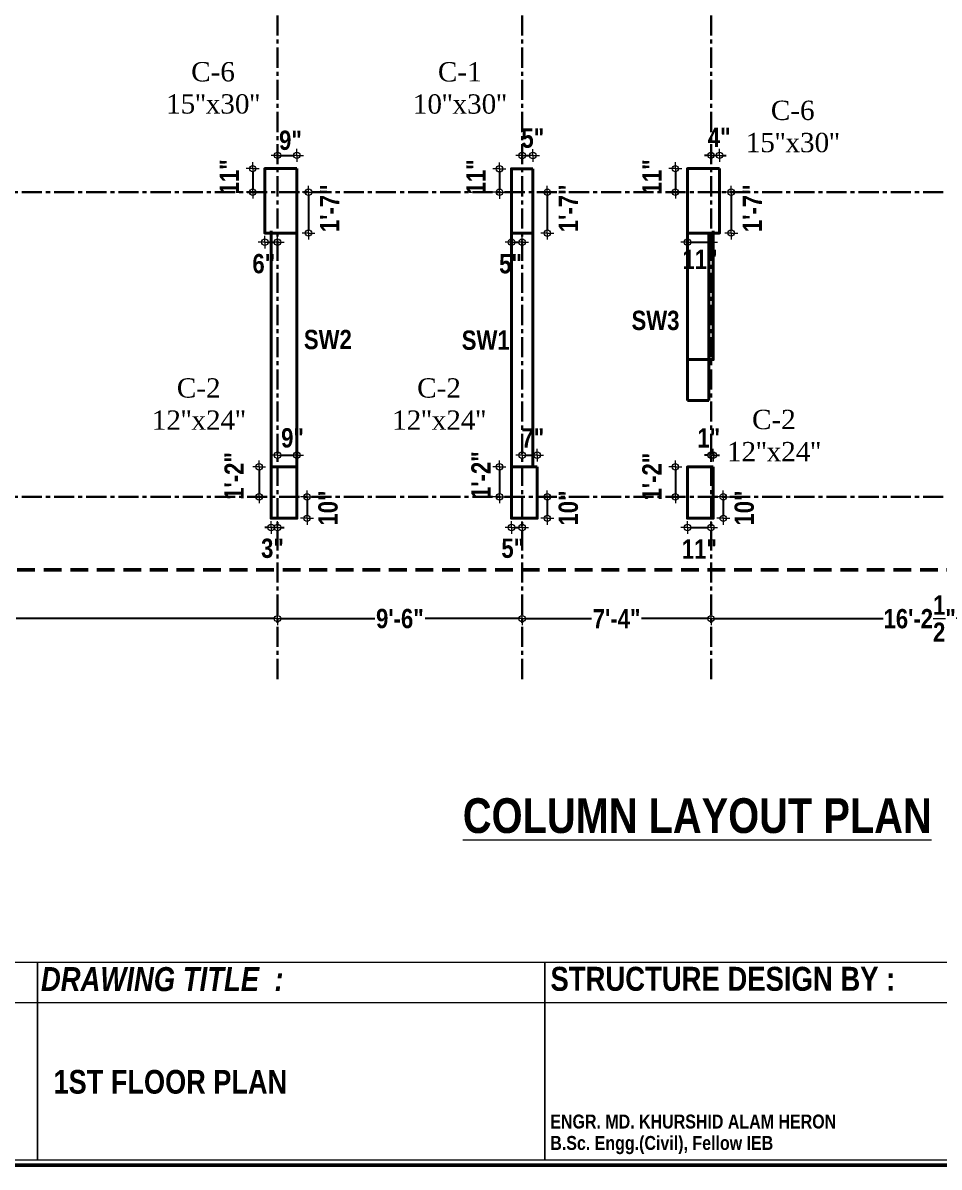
# Model space of a CAD drawing. Header units: inches. Extents: x 64086 to 138972, y -13497 to 16809.
# Drawn here: x 101107 to 101534, y -13481 to -12948 of the extents above; entities that cross this region are included whole.
import ezdxf
from ezdxf.enums import TextEntityAlignment as Align

# ---------------------------------------------------------------- set-up
doc = ezdxf.new("R2010")
doc.units = ezdxf.units.IN
doc.header["$LTSCALE"] = 0.5
doc.header["$MEASUREMENT"] = 0
doc.header["$PDMODE"] = 2
doc.linetypes.add('CENTER', pattern=[2, 1.25, -0.25, 0.25, -0.25])
doc.linetypes.add('DASHED', pattern=[0.75, 0.5, -0.25])
for name, color, linetype, lineweight in [('Boundary', 6, 'DASHED', 50), ('BOX', 253, 'Continuous', 15), ('C.L.', 17, 'CENTER', 13), ('Colm txt', 3, 'Continuous', 9), ('Column', 1, 'Continuous', 40), ('DIM', 5, 'Continuous', 13), ('LOGO', 7, 'Continuous', 9), ('TEXT-IN', 7, 'Continuous', 15), ('TITLE', 7, 'Continuous', 9), ('TXT', 7, 'Continuous', 0)]:
    doc.layers.add(name, color=color, linetype=linetype, lineweight=lineweight)
doc.styles.add('SIMPLEX', font='ARIALNB.TTF')
doc.styles.get("Standard").update_dxf_attribs({"font": 'ARIALNB.TTF'})
doc.styles.add('WMF-Times New Roman1', font='times.ttf')
doc.dimstyles.new('Column Dim', dxfattribs={"dimtxt": 9, "dimasz": 1.5, "dimexe": 13.25, "dimexo": 11, "dimgap": 1, "dimtad": 0, "dimdec": 1, "dimzin": 0, "dimdsep": 46, "dimlunit": 4, "dimtxsty": 'Standard', "dimblk": 'DIM', "dimcen": 0, "dimse1": 1, "dimse2": 1, "dimclrd": 5, "dimclre": 5, "dimclrt": 7, "dimadec": 0, "dimazin": 0, "dimtfac": 1, "dimtdec": 1, "dimtofl": 0, "dimtmove": 2, "dimatfit": 3, "dimldrblk": 'DIM', "dimfxl": 1, "dimtolj": 1, "dimtzin": 0, "dimarcsym": 0})

# ---------------------------------------------------------------- blocks, each defined once
blk = doc.blocks.new('DIM')
at = {"layer": 'DIM'}
for q in [(-2, 0), (0, 2), (0, -2), (2, 0)]:
    blk.add_line((0, 0), q, dxfattribs=at)
blk.add_circle((0, 0), 1, dxfattribs=at)
blk = doc.blocks.new('*D183')
at = {"layer": 'Defpoints', "color": 0, "ltscale": 15, "transparency": 16777216}
for p in [(100952.55, -13225.54), (101225.54, -13225.54), (101225.54, -13225.54)]:
    blk.add_point(p, dxfattribs=at)
at = {"layer": 'DIM', "color": 5, "lineweight": -2, "ltscale": 15, "transparency": 16777216}
for p, q in [((100954.05, -13225.54), (101074.44, -13225.54)), ((101224.04, -13225.54), (101103.64, -13225.54))]:
    blk.add_line(p, q, dxfattribs=at)
at = {"layer": 'DIM', "color": 5, "lineweight": -2, "ltscale": 15, "transparency": 16777216, "xscale": 1.5, "yscale": 1.5, "zscale": 1.5, "rotation": 180}
blk.add_blockref('DIM', (100952.55, -13225.54), dxfattribs=at)
at = {"layer": 'DIM', "color": 5, "lineweight": -2, "ltscale": 15, "transparency": 16777216, "xscale": 1.5, "yscale": 1.5, "zscale": 1.5}
blk.add_blockref('DIM', (101225.54, -13225.54), dxfattribs=at)
at = {"layer": 'DIM', "color": 7, "ltscale": 15, "transparency": 16777216, "insert": (101089.04, -13225.54), "char_height": 9, "attachment_point": 5}
blk.add_mtext('\\A1;22\'-9"', dxfattribs=at)
blk = doc.blocks.new('*D184')
at = {"layer": 'Defpoints', "color": 0, "ltscale": 15, "transparency": 16777216}
for p in [(101225.54, -13225.54), (101339.54, -13225.54), (101339.54, -13225.54)]:
    blk.add_point(p, dxfattribs=at)
at = {"layer": 'DIM', "color": 5, "lineweight": -2, "ltscale": 15, "transparency": 16777216}
for p, q in [((101227.04, -13225.54), (101270.84, -13225.54)), ((101338.04, -13225.54), (101294.24, -13225.54))]:
    blk.add_line(p, q, dxfattribs=at)
at = {"layer": 'DIM', "color": 5, "lineweight": -2, "ltscale": 15, "transparency": 16777216, "xscale": 1.5, "yscale": 1.5, "zscale": 1.5, "rotation": 180}
blk.add_blockref('DIM', (101225.54, -13225.54), dxfattribs=at)
at = {"layer": 'DIM', "color": 5, "lineweight": -2, "ltscale": 15, "transparency": 16777216, "xscale": 1.5, "yscale": 1.5, "zscale": 1.5}
blk.add_blockref('DIM', (101339.54, -13225.54), dxfattribs=at)
at = {"layer": 'DIM', "color": 7, "ltscale": 15, "transparency": 16777216, "insert": (101282.54, -13225.54), "char_height": 9, "attachment_point": 5}
blk.add_mtext('\\A1;9\'-6"', dxfattribs=at)
blk = doc.blocks.new('*D185')
at = {"layer": 'Defpoints', "color": 0, "ltscale": 15, "transparency": 16777216}
for p in [(101339.54, -13225.54), (101427.54, -13225.54), (101427.54, -13225.54)]:
    blk.add_point(p, dxfattribs=at)
at = {"layer": 'DIM', "color": 5, "lineweight": -2, "ltscale": 15, "transparency": 16777216}
for p, q in [((101341.04, -13225.54), (101371.89, -13225.54)), ((101426.04, -13225.54), (101395.18, -13225.54))]:
    blk.add_line(p, q, dxfattribs=at)
at = {"layer": 'DIM', "color": 5, "lineweight": -2, "ltscale": 15, "transparency": 16777216, "xscale": 1.5, "yscale": 1.5, "zscale": 1.5, "rotation": 180}
blk.add_blockref('DIM', (101339.54, -13225.54), dxfattribs=at)
at = {"layer": 'DIM', "color": 5, "lineweight": -2, "ltscale": 15, "transparency": 16777216, "xscale": 1.5, "yscale": 1.5, "zscale": 1.5}
blk.add_blockref('DIM', (101427.54, -13225.54), dxfattribs=at)
at = {"layer": 'DIM', "color": 7, "ltscale": 15, "transparency": 16777216, "insert": (101383.54, -13225.54), "char_height": 9, "attachment_point": 5}
blk.add_mtext('\\A1;7\'-4"', dxfattribs=at)
blk = doc.blocks.new('*D186')
at = {"layer": 'Defpoints', "color": 0, "ltscale": 15, "transparency": 16777216}
for p in [(101427.54, -13225.54), (101622.02, -13225.54), (101622.02, -13225.54)]:
    blk.add_point(p, dxfattribs=at)
at = {"layer": 'DIM', "color": 5, "lineweight": -2, "ltscale": 15, "transparency": 16777216}
for p, q in [((101429.04, -13225.54), (101507.73, -13225.54)), ((101620.52, -13225.54), (101541.83, -13225.54))]:
    blk.add_line(p, q, dxfattribs=at)
at = {"layer": 'DIM', "color": 5, "lineweight": -2, "ltscale": 15, "transparency": 16777216, "xscale": 1.5, "yscale": 1.5, "zscale": 1.5, "rotation": 180}
blk.add_blockref('DIM', (101427.54, -13225.54), dxfattribs=at)
at = {"layer": 'DIM', "color": 5, "lineweight": -2, "ltscale": 15, "transparency": 16777216, "xscale": 1.5, "yscale": 1.5, "zscale": 1.5}
blk.add_blockref('DIM', (101622.02, -13225.54), dxfattribs=at)
at = {"layer": 'DIM', "color": 7, "ltscale": 15, "transparency": 16777216, "insert": (101524.78, -13225.54), "char_height": 9, "attachment_point": 5}
blk.add_mtext('\\A1;16\'-2{\\H1.000000x;\\S1/2;}"', dxfattribs=at)
blk = doc.blocks.new('*D281')
at = {"layer": 'Defpoints', "color": 0, "ltscale": 15, "transparency": 16777216}
for p in [(101234.54, -13149.31), (101225.54, -13154.77), (101234.54, -13154.77)]:
    blk.add_point(p, dxfattribs=at)
at = {"layer": 'TEXT-IN', "color": 5, "lineweight": -2, "ltscale": 15, "transparency": 16777216}
blk.add_line((101227.04, -13149.31), (101233.04, -13149.31), dxfattribs=at)
at = {"layer": 'TEXT-IN', "color": 5, "lineweight": -2, "ltscale": 15, "transparency": 16777216, "xscale": 1.5, "yscale": 1.5, "zscale": 1.5, "rotation": 180}
blk.add_blockref('DIM', (101225.54, -13149.31), dxfattribs=at)
at = {"layer": 'TEXT-IN', "color": 5, "lineweight": -2, "ltscale": 15, "transparency": 16777216, "xscale": 1.5, "yscale": 1.5, "zscale": 1.5}
blk.add_blockref('DIM', (101234.54, -13149.31), dxfattribs=at)
at = {"layer": 'TEXT-IN', "color": 7, "ltscale": 15, "transparency": 16777216, "insert": (101232.48, -13141.31), "char_height": 9, "attachment_point": 5}
blk.add_mtext('\\A1;9"', dxfattribs=at)
blk = doc.blocks.new('*D282')
at = {"layer": 'Defpoints', "color": 0, "ltscale": 15, "transparency": 16777216}
for p in [(101222.54, -13178.77), (101225.54, -13178.77), (101225.54, -13183.05)]:
    blk.add_point(p, dxfattribs=at)
at = {"layer": 'TEXT-IN', "color": 5, "lineweight": -2, "ltscale": 15, "transparency": 16777216}
for p, q in [((101221.04, -13183.05), (101219.54, -13183.05)), ((101227.04, -13183.05), (101228.54, -13183.05))]:
    blk.add_line(p, q, dxfattribs=at)
at = {"layer": 'TEXT-IN', "color": 5, "lineweight": -2, "ltscale": 15, "transparency": 16777216, "xscale": 1.5, "yscale": 1.5, "zscale": 1.5}
blk.add_blockref('DIM', (101222.54, -13183.05), dxfattribs=at)
at = {"layer": 'TEXT-IN', "color": 5, "lineweight": -2, "ltscale": 15, "transparency": 16777216, "xscale": 1.5, "yscale": 1.5, "zscale": 1.5, "rotation": 180}
blk.add_blockref('DIM', (101225.54, -13183.05), dxfattribs=at)
at = {"layer": 'TEXT-IN', "color": 7, "ltscale": 15, "transparency": 16777216, "insert": (101223.15, -13192.78), "char_height": 9, "attachment_point": 5}
blk.add_mtext('\\A1;3"', dxfattribs=at)
blk = doc.blocks.new('*D283')
at = {"layer": 'Defpoints', "color": 0, "ltscale": 15, "transparency": 16777216}
for p in [(101234.54, -13168.77), (101234.54, -13178.77), (101239.25, -13178.77)]:
    blk.add_point(p, dxfattribs=at)
at = {"layer": 'TEXT-IN', "color": 5, "lineweight": -2, "ltscale": 15, "transparency": 16777216}
blk.add_line((101239.25, -13170.27), (101239.25, -13177.27), dxfattribs=at)
at = {"layer": 'TEXT-IN', "color": 5, "lineweight": -2, "ltscale": 15, "transparency": 16777216, "xscale": 1.5, "yscale": 1.5, "zscale": 1.5}
for p, rotation in [((101239.25, -13168.77), 90), ((101239.25, -13178.77), 270)]:
    blk.add_blockref('DIM', p, dxfattribs=dict(at, rotation=rotation))
at = {"layer": 'TEXT-IN', "color": 7, "ltscale": 15, "transparency": 16777216, "insert": (101249.07, -13173.96), "char_height": 9, "attachment_point": 5, "rotation": 90}
blk.add_mtext('\\A1;10"', dxfattribs=at)
blk = doc.blocks.new('*D284')
at = {"layer": 'Defpoints', "color": 0, "ltscale": 15, "transparency": 16777216}
for p in [(101222.54, -13154.77), (101216.92, -13168.77), (101222.54, -13168.77)]:
    blk.add_point(p, dxfattribs=at)
at = {"layer": 'TEXT-IN', "color": 5, "lineweight": -2, "ltscale": 15, "transparency": 16777216}
blk.add_line((101216.92, -13156.27), (101216.92, -13167.27), dxfattribs=at)
at = {"layer": 'TEXT-IN', "color": 5, "lineweight": -2, "ltscale": 15, "transparency": 16777216, "xscale": 1.5, "yscale": 1.5, "zscale": 1.5}
for p, rotation in [((101216.92, -13154.77), 90), ((101216.92, -13168.77), 270)]:
    blk.add_blockref('DIM', p, dxfattribs=dict(at, rotation=rotation))
at = {"layer": 'TEXT-IN', "color": 7, "ltscale": 15, "transparency": 16777216, "insert": (101205.27, -13159.03), "char_height": 9, "attachment_point": 5, "rotation": 90}
blk.add_mtext('\\A1;1\'-2"', dxfattribs=at)
blk = doc.blocks.new('*D285')
at = {"layer": 'Defpoints', "color": 0, "ltscale": 15, "transparency": 16777216}
for p in [(101346.54, -13149.31), (101339.54, -13154.77), (101346.54, -13154.77)]:
    blk.add_point(p, dxfattribs=at)
at = {"layer": 'TEXT-IN', "color": 5, "lineweight": -2, "ltscale": 15, "transparency": 16777216}
blk.add_line((101341.04, -13149.31), (101345.04, -13149.31), dxfattribs=at)
at = {"layer": 'TEXT-IN', "color": 5, "lineweight": -2, "ltscale": 15, "transparency": 16777216, "xscale": 1.5, "yscale": 1.5, "zscale": 1.5, "rotation": 180}
blk.add_blockref('DIM', (101339.54, -13149.31), dxfattribs=at)
at = {"layer": 'TEXT-IN', "color": 5, "lineweight": -2, "ltscale": 15, "transparency": 16777216, "xscale": 1.5, "yscale": 1.5, "zscale": 1.5}
blk.add_blockref('DIM', (101346.54, -13149.31), dxfattribs=at)
at = {"layer": 'TEXT-IN', "color": 7, "ltscale": 15, "transparency": 16777216, "insert": (101344.48, -13141.31), "char_height": 9, "attachment_point": 5}
blk.add_mtext('\\A1;7"', dxfattribs=at)
blk = doc.blocks.new('*D286')
at = {"layer": 'Defpoints', "color": 0, "ltscale": 15, "transparency": 16777216}
for p in [(101334.54, -13178.77), (101339.54, -13178.77), (101339.54, -13183.05)]:
    blk.add_point(p, dxfattribs=at)
at = {"layer": 'TEXT-IN', "color": 5, "lineweight": -2, "ltscale": 15, "transparency": 16777216}
blk.add_line((101336.04, -13183.05), (101338.04, -13183.05), dxfattribs=at)
at = {"layer": 'TEXT-IN', "color": 5, "lineweight": -2, "ltscale": 15, "transparency": 16777216, "xscale": 1.5, "yscale": 1.5, "zscale": 1.5, "rotation": 180}
blk.add_blockref('DIM', (101334.54, -13183.05), dxfattribs=at)
at = {"layer": 'TEXT-IN', "color": 5, "lineweight": -2, "ltscale": 15, "transparency": 16777216, "xscale": 1.5, "yscale": 1.5, "zscale": 1.5}
blk.add_blockref('DIM', (101339.54, -13183.05), dxfattribs=at)
at = {"layer": 'TEXT-IN', "color": 7, "ltscale": 15, "transparency": 16777216, "insert": (101335.15, -13192.78), "char_height": 9, "attachment_point": 5}
blk.add_mtext('\\A1;5"', dxfattribs=at)
blk = doc.blocks.new('*D287')
at = {"layer": 'Defpoints', "color": 0, "ltscale": 15, "transparency": 16777216}
for p in [(101346.54, -13168.77), (101346.54, -13178.77), (101351.25, -13178.77)]:
    blk.add_point(p, dxfattribs=at)
at = {"layer": 'TEXT-IN', "color": 5, "lineweight": -2, "ltscale": 15, "transparency": 16777216}
blk.add_line((101351.25, -13170.27), (101351.25, -13177.27), dxfattribs=at)
at = {"layer": 'TEXT-IN', "color": 5, "lineweight": -2, "ltscale": 15, "transparency": 16777216, "xscale": 1.5, "yscale": 1.5, "zscale": 1.5}
for p, rotation in [((101351.25, -13168.77), 90), ((101351.25, -13178.77), 270)]:
    blk.add_blockref('DIM', p, dxfattribs=dict(at, rotation=rotation))
at = {"layer": 'TEXT-IN', "color": 7, "ltscale": 15, "transparency": 16777216, "insert": (101361.07, -13173.96), "char_height": 9, "attachment_point": 5, "rotation": 90}
blk.add_mtext('\\A1;10"', dxfattribs=at)
blk = doc.blocks.new('*D288')
at = {"layer": 'Defpoints', "color": 0, "ltscale": 15, "transparency": 16777216}
for p in [(101334.54, -13154.77), (101328.92, -13168.77), (101334.54, -13168.77)]:
    blk.add_point(p, dxfattribs=at)
at = {"layer": 'TEXT-IN', "color": 5, "lineweight": -2, "ltscale": 15, "transparency": 16777216}
blk.add_line((101328.92, -13156.27), (101328.92, -13167.27), dxfattribs=at)
at = {"layer": 'TEXT-IN', "color": 5, "lineweight": -2, "ltscale": 15, "transparency": 16777216, "xscale": 1.5, "yscale": 1.5, "zscale": 1.5}
for p, rotation in [((101328.92, -13154.77), 90), ((101328.92, -13168.77), 270)]:
    blk.add_blockref('DIM', p, dxfattribs=dict(at, rotation=rotation))
at = {"layer": 'TEXT-IN', "color": 7, "ltscale": 15, "transparency": 16777216, "insert": (101320.32, -13158.63), "char_height": 9, "attachment_point": 5, "rotation": 90}
blk.add_mtext('\\A1;1\'-2"', dxfattribs=at)
blk = doc.blocks.new('*D289')
at = {"layer": 'Defpoints', "color": 0, "ltscale": 15, "transparency": 16777216}
for p in [(101428.54, -13149.31), (101427.54, -13154.77), (101428.54, -13154.77)]:
    blk.add_point(p, dxfattribs=at)
at = {"layer": 'TEXT-IN', "color": 5, "lineweight": -2, "ltscale": 15, "transparency": 16777216}
for p, q in [((101426.04, -13149.31), (101424.54, -13149.31)), ((101430.04, -13149.31), (101431.54, -13149.31))]:
    blk.add_line(p, q, dxfattribs=at)
at = {"layer": 'TEXT-IN', "color": 5, "lineweight": -2, "ltscale": 15, "transparency": 16777216, "xscale": 1.5, "yscale": 1.5, "zscale": 1.5}
blk.add_blockref('DIM', (101427.54, -13149.31), dxfattribs=at)
at = {"layer": 'TEXT-IN', "color": 5, "lineweight": -2, "ltscale": 15, "transparency": 16777216, "xscale": 1.5, "yscale": 1.5, "zscale": 1.5, "rotation": 180}
blk.add_blockref('DIM', (101428.54, -13149.31), dxfattribs=at)
at = {"layer": 'TEXT-IN', "color": 7, "ltscale": 15, "transparency": 16777216, "insert": (101426.48, -13141.31), "char_height": 9, "attachment_point": 5}
blk.add_mtext('\\A1;1"', dxfattribs=at)
blk = doc.blocks.new('*D290')
at = {"layer": 'Defpoints', "color": 0, "ltscale": 15, "transparency": 16777216}
for p in [(101416.54, -13178.77), (101427.54, -13178.77), (101427.54, -13183.05)]:
    blk.add_point(p, dxfattribs=at)
at = {"layer": 'TEXT-IN', "color": 5, "lineweight": -2, "ltscale": 15, "transparency": 16777216}
blk.add_line((101418.04, -13183.05), (101426.04, -13183.05), dxfattribs=at)
at = {"layer": 'TEXT-IN', "color": 5, "lineweight": -2, "ltscale": 15, "transparency": 16777216, "xscale": 1.5, "yscale": 1.5, "zscale": 1.5, "rotation": 180}
blk.add_blockref('DIM', (101416.54, -13183.05), dxfattribs=at)
at = {"layer": 'TEXT-IN', "color": 5, "lineweight": -2, "ltscale": 15, "transparency": 16777216, "xscale": 1.5, "yscale": 1.5, "zscale": 1.5}
blk.add_blockref('DIM', (101427.54, -13183.05), dxfattribs=at)
at = {"layer": 'TEXT-IN', "color": 7, "ltscale": 15, "transparency": 16777216, "insert": (101422.1, -13193.1), "char_height": 9, "attachment_point": 5}
blk.add_mtext('\\A1;11"', dxfattribs=at)
blk = doc.blocks.new('*D291')
at = {"layer": 'Defpoints', "color": 0, "ltscale": 15, "transparency": 16777216}
for p in [(101428.54, -13168.77), (101428.54, -13178.77), (101433.25, -13178.77)]:
    blk.add_point(p, dxfattribs=at)
at = {"layer": 'TEXT-IN', "color": 5, "lineweight": -2, "ltscale": 15, "transparency": 16777216}
blk.add_line((101433.25, -13170.27), (101433.25, -13177.27), dxfattribs=at)
at = {"layer": 'TEXT-IN', "color": 5, "lineweight": -2, "ltscale": 15, "transparency": 16777216, "xscale": 1.5, "yscale": 1.5, "zscale": 1.5}
for p, rotation in [((101433.25, -13168.77), 90), ((101433.25, -13178.77), 270)]:
    blk.add_blockref('DIM', p, dxfattribs=dict(at, rotation=rotation))
at = {"layer": 'TEXT-IN', "color": 7, "ltscale": 15, "transparency": 16777216, "insert": (101443.07, -13173.96), "char_height": 9, "attachment_point": 5, "rotation": 90}
blk.add_mtext('\\A1;10"', dxfattribs=at)
blk = doc.blocks.new('*D292')
at = {"layer": 'Defpoints', "color": 0, "ltscale": 15, "transparency": 16777216}
for p in [(101416.54, -13154.77), (101410.92, -13168.77), (101416.54, -13168.77)]:
    blk.add_point(p, dxfattribs=at)
at = {"layer": 'TEXT-IN', "color": 5, "lineweight": -2, "ltscale": 15, "transparency": 16777216}
blk.add_line((101410.92, -13156.27), (101410.92, -13167.27), dxfattribs=at)
at = {"layer": 'TEXT-IN', "color": 5, "lineweight": -2, "ltscale": 15, "transparency": 16777216, "xscale": 1.5, "yscale": 1.5, "zscale": 1.5}
for p, rotation in [((101410.92, -13154.77), 90), ((101410.92, -13168.77), 270)]:
    blk.add_blockref('DIM', p, dxfattribs=dict(at, rotation=rotation))
at = {"layer": 'TEXT-IN', "color": 7, "ltscale": 15, "transparency": 16777216, "insert": (101399.98, -13159.33), "char_height": 9, "attachment_point": 5, "rotation": 90}
blk.add_mtext('\\A1;1\'-2"', dxfattribs=at)
blk = doc.blocks.new('*D293')
at = {"layer": 'Defpoints', "color": 0, "ltscale": 15, "transparency": 16777216}
for p in [(101344.54, -13009.61), (101339.54, -13015.07), (101344.54, -13015.82)]:
    blk.add_point(p, dxfattribs=at)
at = {"layer": 'TEXT-IN', "color": 5, "lineweight": -2, "ltscale": 15, "transparency": 16777216}
blk.add_line((101341.04, -13009.61), (101343.04, -13009.61), dxfattribs=at)
at = {"layer": 'TEXT-IN', "color": 5, "lineweight": -2, "ltscale": 15, "transparency": 16777216, "xscale": 1.5, "yscale": 1.5, "zscale": 1.5, "rotation": 180}
blk.add_blockref('DIM', (101339.54, -13009.61), dxfattribs=at)
at = {"layer": 'TEXT-IN', "color": 5, "lineweight": -2, "ltscale": 15, "transparency": 16777216, "xscale": 1.5, "yscale": 1.5, "zscale": 1.5}
blk.add_blockref('DIM', (101344.54, -13009.61), dxfattribs=at)
at = {"layer": 'TEXT-IN', "color": 7, "ltscale": 15, "transparency": 16777216, "insert": (101344.48, -13001.6), "char_height": 9, "attachment_point": 5}
blk.add_mtext('\\A1;5"', dxfattribs=at)
blk = doc.blocks.new('*D294')
at = {"layer": 'Defpoints', "color": 0, "ltscale": 15, "transparency": 16777216}
for p in [(101334.54, -13045.82), (101339.54, -13045.82), (101339.54, -13050.09)]:
    blk.add_point(p, dxfattribs=at)
at = {"layer": 'TEXT-IN', "color": 5, "lineweight": -2, "ltscale": 15, "transparency": 16777216}
blk.add_line((101336.04, -13050.09), (101338.04, -13050.09), dxfattribs=at)
at = {"layer": 'TEXT-IN', "color": 5, "lineweight": -2, "ltscale": 15, "transparency": 16777216, "xscale": 1.5, "yscale": 1.5, "zscale": 1.5, "rotation": 180}
blk.add_blockref('DIM', (101334.54, -13050.09), dxfattribs=at)
at = {"layer": 'TEXT-IN', "color": 5, "lineweight": -2, "ltscale": 15, "transparency": 16777216, "xscale": 1.5, "yscale": 1.5, "zscale": 1.5}
blk.add_blockref('DIM', (101339.54, -13050.09), dxfattribs=at)
at = {"layer": 'TEXT-IN', "color": 7, "ltscale": 15, "transparency": 16777216, "insert": (101334.1, -13060.14), "char_height": 9, "attachment_point": 5}
blk.add_mtext('\\A1;5"', dxfattribs=at)
blk = doc.blocks.new('*D295')
at = {"layer": 'Defpoints', "color": 0, "ltscale": 15, "transparency": 16777216}
for p in [(101344.54, -13026.77), (101344.54, -13045.82), (101351.25, -13045.82)]:
    blk.add_point(p, dxfattribs=at)
at = {"layer": 'TEXT-IN', "color": 5, "lineweight": -2, "ltscale": 15, "transparency": 16777216}
blk.add_line((101351.25, -13028.27), (101351.25, -13044.32), dxfattribs=at)
at = {"layer": 'TEXT-IN', "color": 5, "lineweight": -2, "ltscale": 15, "transparency": 16777216, "xscale": 1.5, "yscale": 1.5, "zscale": 1.5}
for p, rotation in [((101351.25, -13026.77), 90), ((101351.25, -13045.82), 270)]:
    blk.add_blockref('DIM', p, dxfattribs=dict(at, rotation=rotation))
at = {"layer": 'TEXT-IN', "color": 7, "ltscale": 15, "transparency": 16777216, "insert": (101361.07, -13034.26), "char_height": 9, "attachment_point": 5, "rotation": 90}
blk.add_mtext('\\A1;1\'-7"', dxfattribs=at)
blk = doc.blocks.new('*D296')
at = {"layer": 'Defpoints', "color": 0, "ltscale": 15, "transparency": 16777216}
for p in [(101334.54, -13015.82), (101328.92, -13026.77), (101334.54, -13026.77)]:
    blk.add_point(p, dxfattribs=at)
at = {"layer": 'TEXT-IN', "color": 5, "lineweight": -2, "ltscale": 15, "transparency": 16777216}
blk.add_line((101328.92, -13017.32), (101328.92, -13025.27), dxfattribs=at)
at = {"layer": 'TEXT-IN', "color": 5, "lineweight": -2, "ltscale": 15, "transparency": 16777216, "xscale": 1.5, "yscale": 1.5, "zscale": 1.5}
for p, rotation in [((101328.92, -13015.82), 90), ((101328.92, -13026.77), 270)]:
    blk.add_blockref('DIM', p, dxfattribs=dict(at, rotation=rotation))
at = {"layer": 'TEXT-IN', "color": 7, "ltscale": 15, "transparency": 16777216, "insert": (101317.98, -13019.62), "char_height": 9, "attachment_point": 5, "rotation": 90}
blk.add_mtext('\\A1;11"', dxfattribs=at)
blk = doc.blocks.new('*D297')
at = {"layer": 'Defpoints', "color": 0, "ltscale": 15, "transparency": 16777216}
for p in [(101234.54, -13009.56), (101225.54, -13015.77), (101234.54, -13015.77)]:
    blk.add_point(p, dxfattribs=at)
at = {"layer": 'TEXT-IN', "color": 5, "lineweight": -2, "ltscale": 15, "transparency": 16777216}
blk.add_line((101227.04, -13009.56), (101233.04, -13009.56), dxfattribs=at)
at = {"layer": 'TEXT-IN', "color": 5, "lineweight": -2, "ltscale": 15, "transparency": 16777216, "xscale": 1.5, "yscale": 1.5, "zscale": 1.5, "rotation": 180}
blk.add_blockref('DIM', (101225.54, -13009.56), dxfattribs=at)
at = {"layer": 'TEXT-IN', "color": 5, "lineweight": -2, "ltscale": 15, "transparency": 16777216, "xscale": 1.5, "yscale": 1.5, "zscale": 1.5}
blk.add_blockref('DIM', (101234.54, -13009.56), dxfattribs=at)
at = {"layer": 'TEXT-IN', "color": 7, "ltscale": 15, "transparency": 16777216, "insert": (101231.53, -13002.59), "char_height": 9, "attachment_point": 5}
blk.add_mtext('\\A1;9"', dxfattribs=at)
blk = doc.blocks.new('*D298')
at = {"layer": 'Defpoints', "color": 0, "ltscale": 15, "transparency": 16777216}
for p in [(101219.54, -13045.77), (101225.54, -13045.77), (101225.54, -13050.05)]:
    blk.add_point(p, dxfattribs=at)
at = {"layer": 'TEXT-IN', "color": 5, "lineweight": -2, "ltscale": 15, "transparency": 16777216}
blk.add_line((101221.04, -13050.05), (101224.04, -13050.05), dxfattribs=at)
at = {"layer": 'TEXT-IN', "color": 5, "lineweight": -2, "ltscale": 15, "transparency": 16777216, "xscale": 1.5, "yscale": 1.5, "zscale": 1.5, "rotation": 180}
blk.add_blockref('DIM', (101219.54, -13050.05), dxfattribs=at)
at = {"layer": 'TEXT-IN', "color": 5, "lineweight": -2, "ltscale": 15, "transparency": 16777216, "xscale": 1.5, "yscale": 1.5, "zscale": 1.5}
blk.add_blockref('DIM', (101225.54, -13050.05), dxfattribs=at)
at = {"layer": 'TEXT-IN', "color": 7, "ltscale": 15, "transparency": 16777216, "insert": (101219.1, -13060.1), "char_height": 9, "attachment_point": 5}
blk.add_mtext('\\A1;6"', dxfattribs=at)
blk = doc.blocks.new('*D299')
at = {"layer": 'Defpoints', "color": 0, "ltscale": 15, "transparency": 16777216}
for p in [(101233.25, -13026.73), (101233.25, -13045.77), (101239.96, -13045.77)]:
    blk.add_point(p, dxfattribs=at)
at = {"layer": 'TEXT-IN', "color": 5, "lineweight": -2, "ltscale": 15, "transparency": 16777216}
blk.add_line((101239.96, -13028.23), (101239.96, -13044.27), dxfattribs=at)
at = {"layer": 'TEXT-IN', "color": 5, "lineweight": -2, "ltscale": 15, "transparency": 16777216, "xscale": 1.5, "yscale": 1.5, "zscale": 1.5}
for p, rotation in [((101239.96, -13026.73), 90), ((101239.96, -13045.77), 270)]:
    blk.add_blockref('DIM', p, dxfattribs=dict(at, rotation=rotation))
at = {"layer": 'TEXT-IN', "color": 7, "ltscale": 15, "transparency": 16777216, "insert": (101249.79, -13034.22), "char_height": 9, "attachment_point": 5, "rotation": 90}
blk.add_mtext('\\A1;1\'-7"', dxfattribs=at)
blk = doc.blocks.new('*D300')
at = {"layer": 'Defpoints', "color": 0, "ltscale": 15, "transparency": 16777216}
for p in [(101219.54, -13015.77), (101213.92, -13026.73), (101219.54, -13026.73)]:
    blk.add_point(p, dxfattribs=at)
at = {"layer": 'TEXT-IN', "color": 5, "lineweight": -2, "ltscale": 15, "transparency": 16777216}
blk.add_line((101213.92, -13017.27), (101213.92, -13025.23), dxfattribs=at)
at = {"layer": 'TEXT-IN', "color": 5, "lineweight": -2, "ltscale": 15, "transparency": 16777216, "xscale": 1.5, "yscale": 1.5, "zscale": 1.5}
for p, rotation in [((101213.92, -13015.77), 90), ((101213.92, -13026.73), 270)]:
    blk.add_blockref('DIM', p, dxfattribs=dict(at, rotation=rotation))
at = {"layer": 'TEXT-IN', "color": 7, "ltscale": 15, "transparency": 16777216, "insert": (101202.98, -13019.58), "char_height": 9, "attachment_point": 5, "rotation": 90}
blk.add_mtext('\\A1;11"', dxfattribs=at)
blk = doc.blocks.new('*D301')
at = {"layer": 'Defpoints', "color": 0, "ltscale": 15, "transparency": 16777216}
for p in [(101431.54, -13009.56), (101427.54, -13015.77), (101431.54, -13015.77)]:
    blk.add_point(p, dxfattribs=at)
at = {"layer": 'TEXT-IN', "color": 5, "lineweight": -2, "ltscale": 15, "transparency": 16777216}
for p, q in [((101426.04, -13009.56), (101424.54, -13009.56)), ((101433.04, -13009.56), (101434.54, -13009.56))]:
    blk.add_line(p, q, dxfattribs=at)
at = {"layer": 'TEXT-IN', "color": 5, "lineweight": -2, "ltscale": 15, "transparency": 16777216, "xscale": 1.5, "yscale": 1.5, "zscale": 1.5}
blk.add_blockref('DIM', (101427.54, -13009.56), dxfattribs=at)
at = {"layer": 'TEXT-IN', "color": 5, "lineweight": -2, "ltscale": 15, "transparency": 16777216, "xscale": 1.5, "yscale": 1.5, "zscale": 1.5, "rotation": 180}
blk.add_blockref('DIM', (101431.54, -13009.56), dxfattribs=at)
at = {"layer": 'TEXT-IN', "color": 7, "ltscale": 15, "transparency": 16777216, "insert": (101431.35, -13001.16), "char_height": 9, "attachment_point": 5}
blk.add_mtext('\\A1;4"', dxfattribs=at)
blk = doc.blocks.new('*D302')
at = {"layer": 'Defpoints', "color": 0, "ltscale": 15, "transparency": 16777216}
for p in [(101416.54, -13045.77), (101427.54, -13045.77), (101427.54, -13050.05)]:
    blk.add_point(p, dxfattribs=at)
at = {"layer": 'TEXT-IN', "color": 5, "lineweight": -2, "ltscale": 15, "transparency": 16777216}
blk.add_line((101418.04, -13050.05), (101426.04, -13050.05), dxfattribs=at)
at = {"layer": 'TEXT-IN', "color": 5, "lineweight": -2, "ltscale": 15, "transparency": 16777216, "xscale": 1.5, "yscale": 1.5, "zscale": 1.5, "rotation": 180}
blk.add_blockref('DIM', (101416.54, -13050.05), dxfattribs=at)
at = {"layer": 'TEXT-IN', "color": 5, "lineweight": -2, "ltscale": 15, "transparency": 16777216, "xscale": 1.5, "yscale": 1.5, "zscale": 1.5}
blk.add_blockref('DIM', (101427.54, -13050.05), dxfattribs=at)
at = {"layer": 'TEXT-IN', "color": 7, "ltscale": 15, "transparency": 16777216, "insert": (101422.4, -13058.07), "char_height": 9, "attachment_point": 5}
blk.add_mtext('\\A1;11"', dxfattribs=at)
blk = doc.blocks.new('*D303')
at = {"layer": 'Defpoints', "color": 0, "ltscale": 15, "transparency": 16777216}
for p in [(101430.25, -13026.73), (101430.25, -13045.77), (101436.96, -13045.77)]:
    blk.add_point(p, dxfattribs=at)
at = {"layer": 'TEXT-IN', "color": 5, "lineweight": -2, "ltscale": 15, "transparency": 16777216}
blk.add_line((101436.96, -13028.23), (101436.96, -13044.27), dxfattribs=at)
at = {"layer": 'TEXT-IN', "color": 5, "lineweight": -2, "ltscale": 15, "transparency": 16777216, "xscale": 1.5, "yscale": 1.5, "zscale": 1.5}
for p, rotation in [((101436.96, -13026.73), 90), ((101436.96, -13045.77), 270)]:
    blk.add_blockref('DIM', p, dxfattribs=dict(at, rotation=rotation))
at = {"layer": 'TEXT-IN', "color": 7, "ltscale": 15, "transparency": 16777216, "insert": (101446.79, -13034.22), "char_height": 9, "attachment_point": 5, "rotation": 90}
blk.add_mtext('\\A1;1\'-7"', dxfattribs=at)
blk = doc.blocks.new('*D304')
at = {"layer": 'Defpoints', "color": 0, "ltscale": 15, "transparency": 16777216}
for p in [(101416.54, -13015.77), (101410.92, -13026.73), (101416.54, -13026.73)]:
    blk.add_point(p, dxfattribs=at)
at = {"layer": 'TEXT-IN', "color": 5, "lineweight": -2, "ltscale": 15, "transparency": 16777216}
blk.add_line((101410.92, -13017.27), (101410.92, -13025.23), dxfattribs=at)
at = {"layer": 'TEXT-IN', "color": 5, "lineweight": -2, "ltscale": 15, "transparency": 16777216, "xscale": 1.5, "yscale": 1.5, "zscale": 1.5}
for p, rotation in [((101410.92, -13015.77), 90), ((101410.92, -13026.73), 270)]:
    blk.add_blockref('DIM', p, dxfattribs=dict(at, rotation=rotation))
at = {"layer": 'TEXT-IN', "color": 7, "ltscale": 15, "transparency": 16777216, "insert": (101399.98, -13019.58), "char_height": 9, "attachment_point": 5, "rotation": 90}
blk.add_mtext('\\A1;11"', dxfattribs=at)

msp = doc.modelspace()

# ---------------------------------------------------------------- linework, layer by layer
at = {"layer": 'Boundary', "ltscale": 33}
msp.add_lwpolyline([(101896.98, -12597.69), (102040.57, -13202.68), (100696.57, -13202.77), (100696.98, -12598.77), (101896.98, -12597.69)], dxfattribs=at)
msp.add_lwpolyline([(101896.98, -12597.69), (102040.57, -13202.68), (100696.57, -13202.77), (100696.98, -12598.77), (101896.98, -12597.69)], dxfattribs=at)
at = {"layer": 'BOX', "const_width": 1.78}
msp.add_lwpolyline([(102107.73, -12415.31), (100601.68, -12415.31), (100601.68, -13480.31), (102107.73, -13480.31)], close=True, dxfattribs=at)
at = {"layer": 'C.L.', "lineweight": 30, "ltscale": 15}
for p, q in [((101225.54, -13253.69), (101225.54, -12522.71)), ((101339.54, -13253.69), (101339.54, -12522.71)), ((101427.54, -13253.69), (101427.54, -12522.71)), ((102105.72, -13026.77), (100654.39, -13026.77)), ((102105.72, -13168.77), (100654.39, -13168.77))]:
    msp.add_line(p, q, dxfattribs=at)
at = {"layer": 'Column'}
for p, q in [((101222.54, -13044.77), (101222.54, -13154.77)), ((101222.54, -13044.77), (101222.54, -13154.77)), ((101222.54, -13045.77), (101222.54, -13159.77)), ((101234.54, -13044.77), (101234.54, -13154.77)), ((101234.54, -13044.77), (101234.54, -13154.77)), ((101234.54, -13045.77), (101234.54, -13159.77)), ((101334.54, -13044.77), (101334.54, -13154.77)), ((101334.54, -13044.82), (101334.54, -13154.77)), ((101334.54, -13045.82), (101334.54, -13154.77)), ((101344.54, -13044.77), (101344.54, -13154.77)), ((101344.54, -13044.82), (101344.54, -13154.77)), ((101344.54, -13045.82), (101344.54, -13154.77)), ((101416.54, -13123.77), (101416.54, -13045.77)), ((101426.54, -13123.77), (101426.54, -13045.77)), ((101426.54, -13123.77), (101416.54, -13123.77))]:
    msp.add_line(p, q, dxfattribs=at)
for points in [[(101234.54, -13015.77), (101219.54, -13015.77), (101219.54, -13045.77), (101234.54, -13045.77)], [(101344.54, -13015.82), (101334.54, -13015.82), (101334.54, -13045.82), (101344.54, -13045.82)], [(101431.54, -13015.77), (101416.54, -13015.77), (101416.54, -13045.77), (101431.54, -13045.77)], [(101234.54, -13154.77), (101222.54, -13154.77), (101222.54, -13178.77), (101234.54, -13178.77)], [(101234.54, -13154.77), (101222.54, -13154.77), (101222.54, -13178.77), (101234.54, -13178.77)], [(101346.54, -13154.77), (101334.54, -13154.77), (101334.54, -13178.77), (101346.54, -13178.77)], [(101346.54, -13154.77), (101334.54, -13154.77), (101334.54, -13178.77), (101346.54, -13178.77)], [(101428.54, -13154.77), (101416.54, -13154.77), (101416.54, -13178.77), (101428.54, -13178.77)], [(101428.54, -13154.77), (101416.54, -13154.77), (101416.54, -13178.77), (101428.54, -13178.77)]]:
    msp.add_lwpolyline(points, close=True, dxfattribs=at)
msp.add_lwpolyline([(101416.54, -13044.77), (101416.54, -13104.77), (101428.54, -13104.77), (101428.54, -13044.77)], dxfattribs=at)
at = {"layer": 'TITLE', "lineweight": 13}
for p, q in [((101113.68, -13404.55), (100972.09, -13404.55)), ((101350.05, -13404.55), (101113.68, -13404.55)), ((101671.28, -13404.55), (101350.05, -13404.55))]:
    msp.add_line(p, q, dxfattribs=at)
for points in [[(100972.09, -13477.87), (101113.68, -13477.87), (101113.68, -13385.87), (100972.09, -13385.87)], [(100972.09, -13477.87), (101113.68, -13477.87), (101113.68, -13385.87), (100972.09, -13385.87)], [(101113.68, -13477.87), (101350.05, -13477.87), (101350.05, -13385.87), (101113.68, -13385.87)], [(101113.68, -13477.87), (101350.05, -13477.87), (101350.05, -13385.87), (101113.68, -13385.87)], [(101350.05, -13477.87), (101671.28, -13477.87), (101671.28, -13385.87), (101350.05, -13385.87)]]:
    msp.add_lwpolyline(points, close=True, dxfattribs=at)

# ---------------------------------------------------------------- texts
at = {"layer": 'Colm txt', "ltscale": 15}
for s, p in [('SW3', (101401.67, -13086.49, 527.9)), ('SW2', (101248.96, -13095.41, 527.9)), ('SW1', (101322.52, -13095.71, 527.9))]:
    msp.add_text(s, height=9, dxfattribs=at).set_placement(p, align=Align.MIDDLE_CENTER)
at = {"layer": 'LOGO', "style": 'SIMPLEX'}
for s, height, p in [('%%UCOLUMN LAYOUT PLAN', 16.2, (101311.87, -13325.46)), ('STRUCTURE DESIGN BY :', 11.1781, (101352.71, -13399.02)), ('1ST FLOOR PLAN ', 11.0378, (101121.11, -13446.95)), ('ENGR. MD. KHURSHID ALAM HERON', 6.5039, (101352.63, -13463.21)), ('B.Sc. Engg.(Civil), Fellow IEB', 6.5039, (101352.63, -13473.2))]:
    msp.add_text(s, height=height, dxfattribs=at).set_placement(p)
at = {"layer": 'LOGO', "insert": (101115.23, -13387.97), "char_height": 11.1781, "attachment_point": 1, "style": 'SIMPLEX'}
msp.add_mtext('{\\fArial Narrow|b1|i1|c0|p34;DRAWING TITLE  :}', dxfattribs=at)
at = {"layer": 'TXT', "char_height": 9, "width": 143.8262, "attachment_point": 2, "style": 'WMF-Times New Roman1'}
for s, insert in [("C-6\\P15''x30''", (101195.45, -12966.08)), ("C-1\\P10''x30''", (101310.45, -12966.12)), ("C-6\\P15''x30''", (101465.61, -12984.08)), ("C-2\\P12''x24''", (101188.77, -13113.49)), ("C-2\\P12''x24''", (101300.77, -13113.49)), ("C-2\\P12''x24''", (101456.85, -13128.18))]:
    msp.add_mtext(s, dxfattribs=dict(at, insert=insert))

# ---------------------------------------------------------------- dimensions: what is measured, and where the dimension line sits
at = {"layer": 'DIM', "ltscale": 15}
for base, p1, p2, picture, middle in [((101622.02, -13225.54), (101427.54, -13225.54), (101622.02, -13225.54), '*D186', (101524.78, -13225.54)), ((101225.54, -13225.54), (100952.55, -13225.54), (101225.54, -13225.54), '*D183', (101089.04, -13225.54)), ((101339.54, -13225.54), (101225.54, -13225.54), (101339.54, -13225.54), '*D184', (101282.54, -13225.54)), ((101427.54, -13225.54), (101339.54, -13225.54), (101427.54, -13225.54), '*D185', (101383.54, -13225.54))]:
    dim = msp.add_linear_dim(base=base, p1=p1, p2=p2, dimstyle='Column Dim', override={"dimfxl": 4}, dxfattribs=at)
    dim.commit()
    dim.dimension.update_dxf_attribs({"geometry": picture, "text_midpoint": middle})
at = {"layer": 'TEXT-IN', "ltscale": 15}
for base, p1, p2, picture, middle in [((101234.54, -13009.56), (101225.54, -13015.77), (101234.54, -13015.77), '*D297', (101231.53, -13002.59)), ((101344.54, -13009.61), (101339.54, -13015.07), (101344.54, -13015.82), '*D293', (101344.48, -13001.6)), ((101431.54, -13009.56), (101427.54, -13015.77), (101431.54, -13015.77), '*D301', (101431.35, -13001.16)), ((101225.54, -13050.05), (101219.54, -13045.77), (101225.54, -13045.77), '*D298', (101219.1, -13060.1)), ((101339.54, -13050.09), (101334.54, -13045.82), (101339.54, -13045.82), '*D294', (101334.1, -13060.14)), ((101427.54, -13050.05), (101416.54, -13045.77), (101427.54, -13045.77), '*D302', (101422.4, -13058.07)), ((101234.54, -13149.31), (101225.54, -13154.77), (101234.54, -13154.77), '*D281', (101232.48, -13141.31)), ((101346.54, -13149.31), (101339.54, -13154.77), (101346.54, -13154.77), '*D285', (101344.48, -13141.31)), ((101428.54, -13149.31), (101427.54, -13154.77), (101428.54, -13154.77), '*D289', (101426.48, -13141.31)), ((101225.54, -13183.05), (101222.54, -13178.77), (101225.54, -13178.77), '*D282', (101223.15, -13192.78)), ((101339.54, -13183.05), (101334.54, -13178.77), (101339.54, -13178.77), '*D286', (101335.15, -13192.78)), ((101427.54, -13183.05), (101416.54, -13178.77), (101427.54, -13178.77), '*D290', (101422.1, -13193.1))]:
    dim = msp.add_linear_dim(base=base, p1=p1, p2=p2, dimstyle='Column Dim', override={"dimfxl": 4}, dxfattribs=at)
    dim.commit()
    dim.dimension.update_dxf_attribs({"geometry": picture, "text_midpoint": middle, "dimtype": 160})
for base, p1, p2, picture, middle in [((101213.92, -13026.73), (101219.54, -13015.77), (101219.54, -13026.73), '*D300', (101202.98, -13019.58)), ((101328.9186, -13026.7744), (101334.5357, -13015.8163), (101334.5357, -13026.7744), '*D296', (101317.9798, -13019.6235)), ((101410.92, -13026.73), (101416.54, -13015.77), (101416.54, -13026.73), '*D304', (101399.98, -13019.58)), ((101239.96, -13045.77), (101233.25, -13026.73), (101233.25, -13045.77), '*D299', (101249.79, -13034.22)), ((101351.248, -13045.8163), (101344.5357, -13026.7744), (101344.5357, -13045.8163), '*D295', (101361.0741, -13034.263)), ((101436.96, -13045.77), (101430.25, -13026.73), (101430.25, -13045.77), '*D303', (101446.79, -13034.22)), ((101216.92, -13168.77), (101222.54, -13154.77), (101222.54, -13168.77), '*D284', (101205.27, -13159.03)), ((101328.92, -13168.77), (101334.54, -13154.77), (101334.54, -13168.77), '*D288', (101320.32, -13158.63)), ((101410.92, -13168.77), (101416.54, -13154.77), (101416.54, -13168.77), '*D292', (101399.98, -13159.33)), ((101239.25, -13178.77), (101234.54, -13168.77), (101234.54, -13178.77), '*D283', (101249.07, -13173.96)), ((101351.25, -13178.77), (101346.54, -13168.77), (101346.54, -13178.77), '*D287', (101361.07, -13173.96)), ((101433.25, -13178.77), (101428.54, -13168.77), (101428.54, -13178.77), '*D291', (101443.07, -13173.96))]:
    dim = msp.add_linear_dim(base=base, p1=p1, p2=p2, angle=90, dimstyle='Column Dim', override={"dimfxl": 4}, dxfattribs=at)
    dim.commit()
    dim.dimension.update_dxf_attribs({"geometry": picture, "text_midpoint": middle, "dimtype": 160})

doc.saveas('drawing.dxf')
